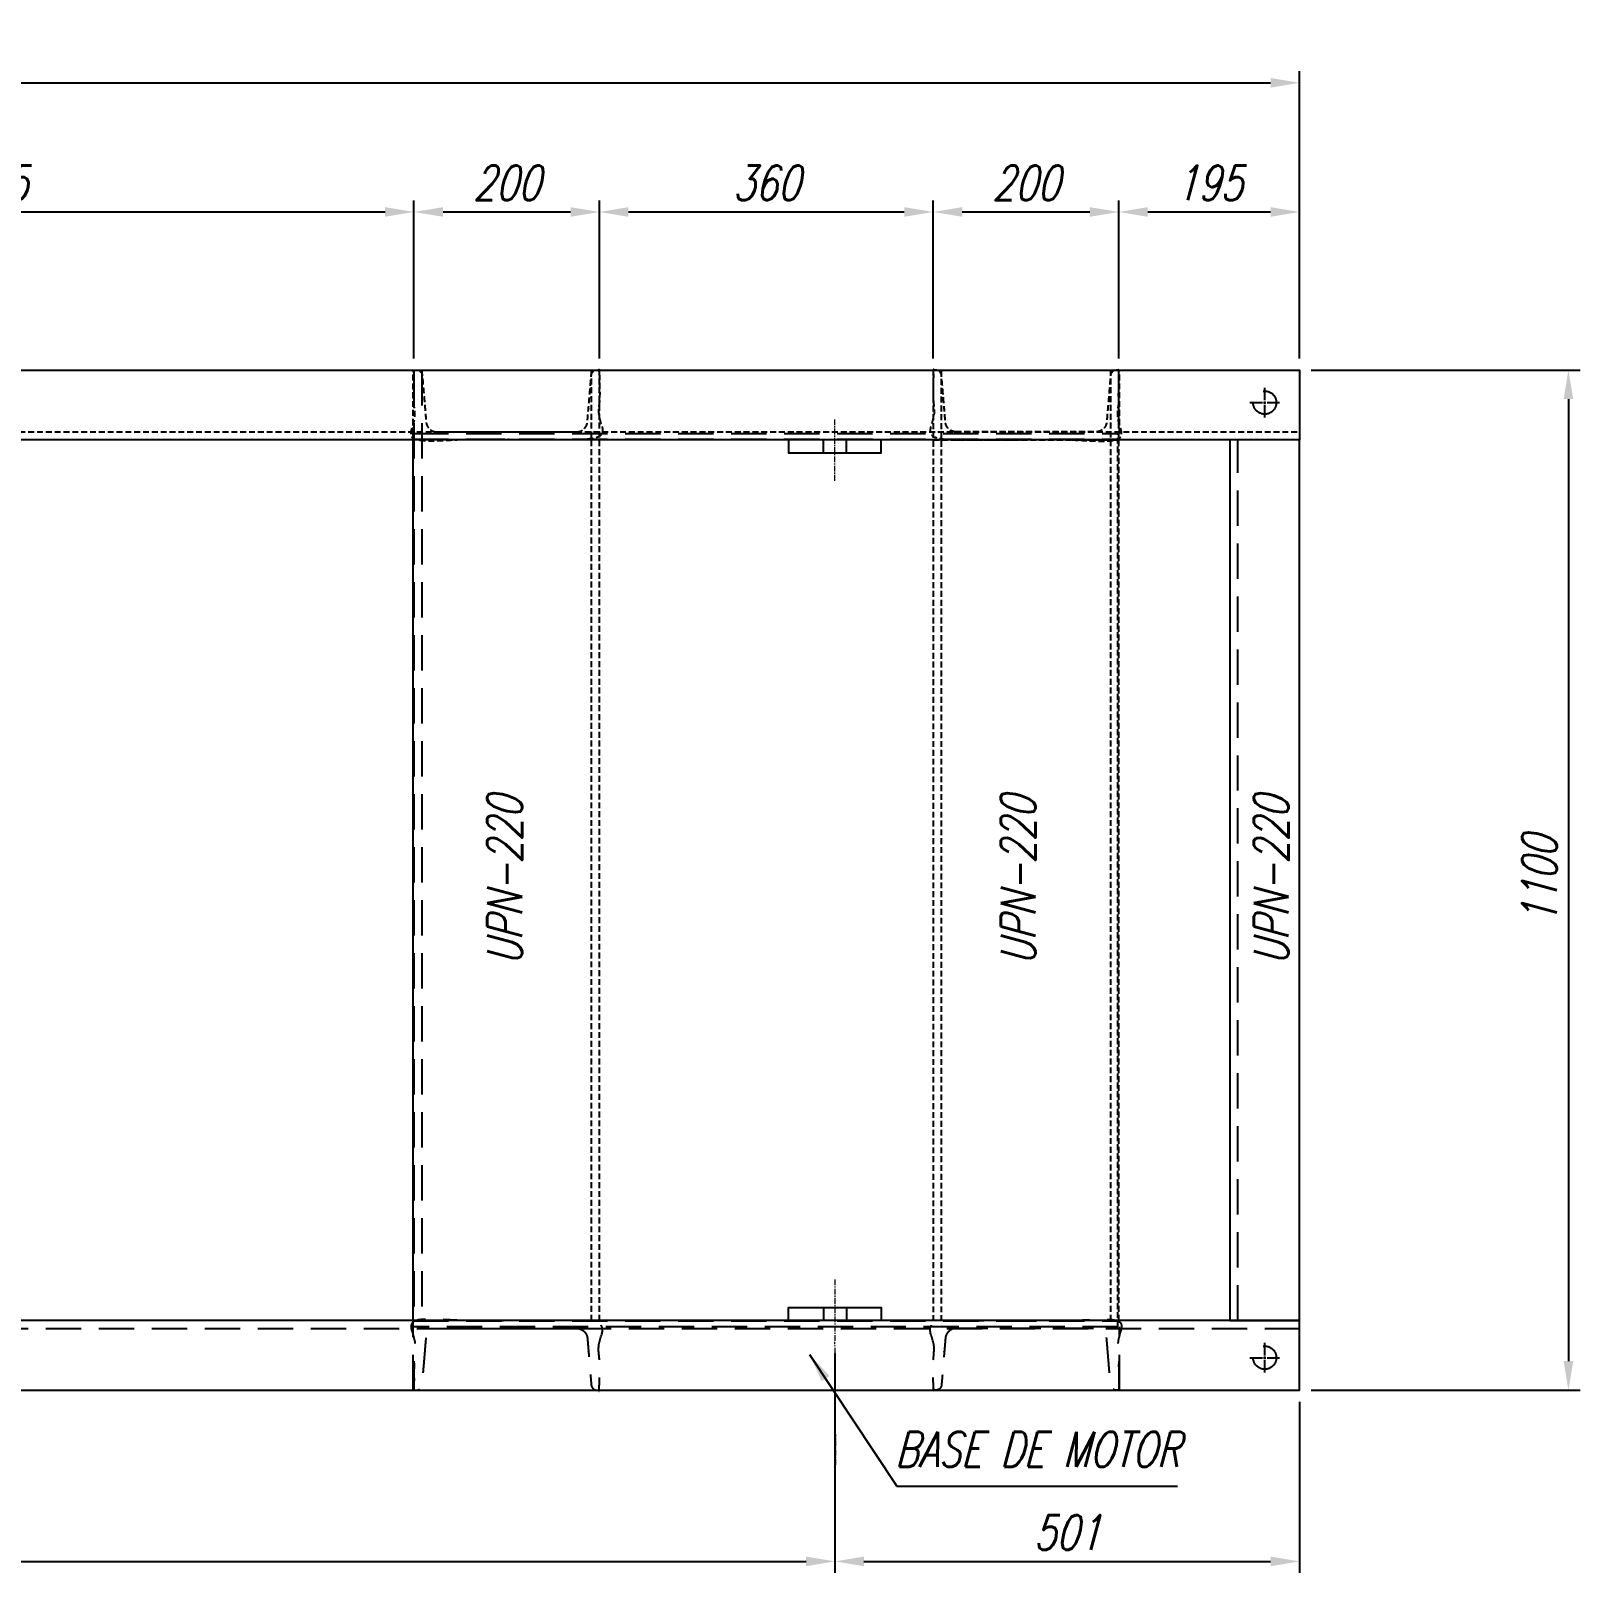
# Model space of a CAD drawing. Header units: millimetres. Extents: x -2122 to 22797, y 3569 to 89276.
# Drawn here: x 699 to 2370, y 72069 to 73732 of the extents above; entities that cross this region are included whole.
import ezdxf

# ---------------------------------------------------------------- set-up
doc = ezdxf.new("R2010")
doc.units = ezdxf.units.MM
doc.header["$LTSCALE"] = 20
doc.linetypes.add('CENTER', pattern=[2, 1.25, -0.25, 0.25, -0.25])
doc.linetypes.add('HIDDEN', pattern=[9.525, 6.35, -3.175])
for name, color, linetype in [('IA-DIM', 7, 'Continuous'), ('IA-EJES', 4, 'CENTER'), ('IA-ESTRUCTURAS', 2, 'Continuous'), ('IA-SEGM', 1, 'HIDDEN'), ('IA-TEXT', 2, 'Continuous')]:
    doc.layers.add(name, color=color, linetype=linetype)
doc.styles.add('ING-AMB', font='romans.shx', dxfattribs={"width": 0.75, "oblique": 15})
doc.dimstyles.new('ING-AMB 12.5', dxfattribs={"dimscale": 12.5, "dimtxt": 3, "dimasz": 2.5, "dimexe": 1, "dimexo": 1, "dimgap": 1, "dimtad": 1, "dimdec": 0, "dimzin": 0, "dimdsep": 46, "dimtxsty": 'ING-AMB', "dimcen": 0.1, "dimclrd": 7, "dimclre": 7, "dimclrt": 2, "dimadec": 0, "dimazin": 0, "dimtfac": 1, "dimtdec": 0, "dimtmove": 0, "dimatfit": 3, "dimfxl": 1, "dimtolj": 1, "dimtzin": 0, "dimarcsym": 0})

# ---------------------------------------------------------------- blocks, each defined once
blk = doc.blocks.new('*D62')
at = {"layer": 'Defpoints', "color": 0, "ltscale": 0.25, "transparency": 16777216}
for p in [(2067.1, 73676.3), (-827.9, 73366.4), (2067.1, 73366.4)]:
    blk.add_point(p, dxfattribs=at)
at = {"layer": 'IA-DIM', "color": 7, "lineweight": -2, "ltscale": 0.25, "transparency": 16777216}
for p, q in [((-827.9, 73378.9), (-827.9, 73688.8)), ((2067.1, 73378.9), (2067.1, 73688.8)), ((-796.6, 73676.3), (2035.9, 73676.3))]:
    blk.add_line(p, q, dxfattribs=at)
at = {"layer": 'IA-DIM', "color": 7, "ltscale": 0.25, "transparency": 16777216}
for points in [[(-796.6, 73681.5), (-796.6, 73671.1), (-827.9, 73676.3)], [(2035.9, 73681.5), (2035.9, 73671.1), (2067.1, 73676.3)]]:
    blk.add_solid(points, dxfattribs=at)
at = {"layer": 'IA-DIM', "color": 2, "ltscale": 0.25, "transparency": 16777216, "insert": (619.6, 73707.6), "char_height": 37.5, "attachment_point": 5, "style": 'ING-AMB'}
blk.add_mtext('\\A1;2895', dxfattribs=at)
blk = doc.blocks.new('*D63')
at = {"layer": 'Defpoints', "color": 0, "ltscale": 0.25, "transparency": 16777216}
for p in [(2067.1, 73366.4), (2067.1, 72266.4), (2357.1, 72266.4)]:
    blk.add_point(p, dxfattribs=at)
at = {"layer": 'IA-DIM', "color": 7, "lineweight": -2, "ltscale": 0.25, "transparency": 16777216}
for p, q in [((2079.6, 73366.4), (2369.6, 73366.4)), ((2357.1, 73335.2), (2357.1, 72297.7)), ((2079.6, 72266.4), (2369.6, 72266.4))]:
    blk.add_line(p, q, dxfattribs=at)
at = {"layer": 'IA-DIM', "color": 7, "ltscale": 0.25, "transparency": 16777216}
for points in [[(2351.9, 73335.2), (2362.3, 73335.2), (2357.1, 73366.4)], [(2351.9, 72297.7), (2362.3, 72297.7), (2357.1, 72266.4)]]:
    blk.add_solid(points, dxfattribs=at)
at = {"layer": 'IA-DIM', "color": 2, "ltscale": 0.25, "transparency": 16777216, "insert": (2325.8, 72816.4), "char_height": 37.5, "attachment_point": 5, "rotation": 90, "style": 'ING-AMB'}
blk.add_mtext('\\A1;1100', dxfattribs=at)
blk = doc.blocks.new('*D80')
at = {"layer": 'Defpoints', "color": 0, "ltscale": 0.25, "transparency": 16777216}
for p in [(-327.9, 72318.4), (1566.1, 72318.4), (1566.1, 72081.7)]:
    blk.add_point(p, dxfattribs=at)
at = {"layer": 'IA-DIM', "color": 7, "lineweight": -2, "ltscale": 0.25, "transparency": 16777216}
for p, q in [((-327.9, 72305.9), (-327.9, 72069.2)), ((1566.1, 72305.9), (1566.1, 72069.2)), ((-296.6, 72081.7), (1534.9, 72081.7))]:
    blk.add_line(p, q, dxfattribs=at)
at = {"layer": 'IA-DIM', "color": 7, "ltscale": 0.25, "transparency": 16777216}
for points in [[(-296.6, 72086.9), (-296.6, 72076.5), (-327.9, 72081.7)], [(1534.9, 72086.9), (1534.9, 72076.5), (1566.1, 72081.7)]]:
    blk.add_solid(points, dxfattribs=at)
at = {"layer": 'IA-DIM', "color": 2, "ltscale": 0.25, "transparency": 16777216, "insert": (619.1, 72112.9), "char_height": 37.5, "attachment_point": 5, "style": 'ING-AMB'}
blk.add_mtext('\\A1;1894', dxfattribs=at)
blk = doc.blocks.new('*D81')
at = {"layer": 'Defpoints', "color": 0, "ltscale": 0.25, "transparency": 16777216}
for p in [(1566.1, 72318.4), (2067.1, 72266.4), (2067.1, 72081.7)]:
    blk.add_point(p, dxfattribs=at)
at = {"layer": 'IA-DIM', "color": 7, "lineweight": -2, "ltscale": 0.25, "transparency": 16777216}
for p, q in [((1566.1, 72305.9), (1566.1, 72069.2)), ((2067.1, 72253.9), (2067.1, 72069.2)), ((1597.4, 72081.7), (2035.9, 72081.7))]:
    blk.add_line(p, q, dxfattribs=at)
at = {"layer": 'IA-DIM', "color": 7, "ltscale": 0.25, "transparency": 16777216}
for points in [[(1597.4, 72086.9), (1597.4, 72076.5), (1566.1, 72081.7)], [(2035.9, 72086.9), (2035.9, 72076.5), (2067.1, 72081.7)]]:
    blk.add_solid(points, dxfattribs=at)
at = {"layer": 'IA-DIM', "color": 2, "ltscale": 0.25, "transparency": 16777216, "insert": (1816.6, 72112.9), "char_height": 37.5, "attachment_point": 5, "style": 'ING-AMB'}
blk.add_mtext('\\A1;501', dxfattribs=at)
blk = doc.blocks.new('*D102')
at = {"layer": 'Defpoints', "color": 0, "ltscale": 0.25, "transparency": 16777216}
for p in [(1112.1, 73537), (1112.1, 73366.4), (207, 73291.4)]:
    blk.add_point(p, dxfattribs=at)
at = {"layer": 'IA-DIM', "color": 7, "lineweight": -2, "ltscale": 0.25, "transparency": 16777216}
for p, q in [((207, 73303.9), (207, 73549.5)), ((1112.1, 73378.9), (1112.1, 73549.5)), ((238.2, 73537), (1080.9, 73537))]:
    blk.add_line(p, q, dxfattribs=at)
at = {"layer": 'IA-DIM', "color": 7, "ltscale": 0.25, "transparency": 16777216}
for points in [[(238.2, 73542.2), (238.2, 73531.8), (207, 73537)], [(1080.9, 73542.2), (1080.9, 73531.8), (1112.1, 73537)]]:
    blk.add_solid(points, dxfattribs=at)
at = {"layer": 'IA-DIM', "color": 2, "ltscale": 0.25, "transparency": 16777216, "insert": (659.6, 73568.3), "char_height": 37.5, "attachment_point": 5, "style": 'ING-AMB'}
blk.add_mtext('\\A1;905', dxfattribs=at)
blk = doc.blocks.new('*D103')
at = {"layer": 'Defpoints', "color": 0, "ltscale": 0.25, "transparency": 16777216}
for p in [(1312.1, 73537), (1112.1, 73366.4), (1312.1, 73366.4)]:
    blk.add_point(p, dxfattribs=at)
at = {"layer": 'IA-DIM', "color": 7, "lineweight": -2, "ltscale": 0.25, "transparency": 16777216}
for p, q in [((1112.1, 73378.9), (1112.1, 73549.5)), ((1312.1, 73378.9), (1312.1, 73549.5)), ((1143.4, 73537), (1280.9, 73537))]:
    blk.add_line(p, q, dxfattribs=at)
at = {"layer": 'IA-DIM', "color": 7, "ltscale": 0.25, "transparency": 16777216}
for points in [[(1143.4, 73542.2), (1143.4, 73531.8), (1112.1, 73537)], [(1280.9, 73542.2), (1280.9, 73531.8), (1312.1, 73537)]]:
    blk.add_solid(points, dxfattribs=at)
at = {"layer": 'IA-DIM', "color": 2, "ltscale": 0.25, "transparency": 16777216, "insert": (1212.1, 73568.3), "char_height": 37.5, "attachment_point": 5, "style": 'ING-AMB'}
blk.add_mtext('\\A1;200', dxfattribs=at)
blk = doc.blocks.new('*D104')
at = {"layer": 'Defpoints', "color": 0, "ltscale": 0.25, "transparency": 16777216}
for p in [(1672.1, 73537), (1312.1, 73366.4), (1672.1, 73366.4)]:
    blk.add_point(p, dxfattribs=at)
at = {"layer": 'IA-DIM', "color": 7, "lineweight": -2, "ltscale": 0.25, "transparency": 16777216}
for p, q in [((1312.1, 73378.9), (1312.1, 73549.5)), ((1672.1, 73378.9), (1672.1, 73549.5)), ((1343.4, 73537), (1640.9, 73537))]:
    blk.add_line(p, q, dxfattribs=at)
at = {"layer": 'IA-DIM', "color": 7, "ltscale": 0.25, "transparency": 16777216}
for points in [[(1343.4, 73542.2), (1343.4, 73531.8), (1312.1, 73537)], [(1640.9, 73542.2), (1640.9, 73531.8), (1672.1, 73537)]]:
    blk.add_solid(points, dxfattribs=at)
at = {"layer": 'IA-DIM', "color": 2, "ltscale": 0.25, "transparency": 16777216, "insert": (1492.1, 73568.3), "char_height": 37.5, "attachment_point": 5, "style": 'ING-AMB'}
blk.add_mtext('\\A1;360', dxfattribs=at)
blk = doc.blocks.new('*D105')
at = {"layer": 'Defpoints', "color": 0, "ltscale": 0.25, "transparency": 16777216}
for p in [(1872.1, 73537), (1672.1, 73366.4), (1872.1, 73366.4)]:
    blk.add_point(p, dxfattribs=at)
at = {"layer": 'IA-DIM', "color": 7, "lineweight": -2, "ltscale": 0.25, "transparency": 16777216}
for p, q in [((1672.1, 73378.9), (1672.1, 73549.5)), ((1872.1, 73378.9), (1872.1, 73549.5)), ((1703.4, 73537), (1840.9, 73537))]:
    blk.add_line(p, q, dxfattribs=at)
at = {"layer": 'IA-DIM', "color": 7, "ltscale": 0.25, "transparency": 16777216}
for points in [[(1703.4, 73542.2), (1703.4, 73531.8), (1672.1, 73537)], [(1840.9, 73542.2), (1840.9, 73531.8), (1872.1, 73537)]]:
    blk.add_solid(points, dxfattribs=at)
at = {"layer": 'IA-DIM', "color": 2, "ltscale": 0.25, "transparency": 16777216, "insert": (1772.1, 73568.3), "char_height": 37.5, "attachment_point": 5, "style": 'ING-AMB'}
blk.add_mtext('\\A1;200', dxfattribs=at)
blk = doc.blocks.new('*D106')
at = {"layer": 'Defpoints', "color": 0, "ltscale": 0.25, "transparency": 16777216}
for p in [(2067.1, 73537), (1872.1, 73366.4), (2067.1, 73366.4)]:
    blk.add_point(p, dxfattribs=at)
at = {"layer": 'IA-DIM', "color": 7, "lineweight": -2, "ltscale": 0.25, "transparency": 16777216}
for p, q in [((1872.1, 73378.9), (1872.1, 73549.5)), ((2067.1, 73378.9), (2067.1, 73549.5)), ((1903.4, 73537), (2035.9, 73537))]:
    blk.add_line(p, q, dxfattribs=at)
at = {"layer": 'IA-DIM', "color": 7, "ltscale": 0.25, "transparency": 16777216}
for points in [[(1903.4, 73542.2), (1903.4, 73531.8), (1872.1, 73537)], [(2035.9, 73542.2), (2035.9, 73531.8), (2067.1, 73537)]]:
    blk.add_solid(points, dxfattribs=at)
at = {"layer": 'IA-DIM', "color": 2, "ltscale": 0.25, "transparency": 16777216, "insert": (1969.6, 73568.3), "char_height": 37.5, "attachment_point": 5, "style": 'ING-AMB'}
blk.add_mtext('\\A1;195', dxfattribs=at)
blk = doc.blocks.new('*U124')
at = {"layer": 'IA-SEGM', "color": 0, "ltscale": 0.3, "transparency": 16777216}
for p, q in [((-16, 0), (-2.5, 0)), ((0, 2.5), (0, 16)), ((2.5, 0), (16, 0)), ((0, -16), (0, -2.5))]:
    blk.add_line(p, q, dxfattribs=at)
at = {"layer": 'IA-SEGM', "color": 0, "linetype": 'Continuous', "ltscale": 0.3, "transparency": 16777216}
for p, q in [((-1.25, 0), (1.25, 0)), ((0, -1.25), (0, 1.25))]:
    blk.add_line(p, q, dxfattribs=at)
blk = doc.blocks.new('*U125')
at = {"layer": 'IA-SEGM', "color": 0, "ltscale": 0.3, "transparency": 16777216}
for p, q in [((-16, 0), (-2.5, 0)), ((0, 2.5), (0, 16)), ((2.5, 0), (16, 0)), ((0, -16), (0, -2.5))]:
    blk.add_line(p, q, dxfattribs=at)
at = {"layer": 'IA-SEGM', "color": 0, "linetype": 'Continuous', "ltscale": 0.3, "transparency": 16777216}
for p, q in [((-1.25, 0), (1.25, 0)), ((0, -1.25), (0, 1.25))]:
    blk.add_line(p, q, dxfattribs=at)

msp = doc.modelspace()

# ---------------------------------------------------------------- linework, layer by layer
at = {"layer": 'IA-EJES', "lineweight": 15, "ltscale": 0.25}
for p, q in [((1566.1, 73247.1), (1566.1, 73314.5)), ((1566.1, 73247.1), (1566.1, 73314.5)), ((1566.1, 72385.8), (1566.1, 72318.4)), ((1567.1, 72185.8), (1566.1, 72318.4))]:
    msp.add_line(p, q, dxfattribs=at)
at = {"layer": 'IA-ESTRUCTURAS'}
msp.add_line((1111.3, 72334.7), (1111.3, 73298.2), dxfattribs=at)
for points in [[(-827.9, 73291.4), (-827.9, 73366.4), (2067.1, 73366.4), (2067.1, 73291.4), (-827.9, 73291.4), (-752.9, 73291.4)], [(1992.1, 72341.4), (2067.1, 72341.4), (2067.1, 73291.4), (1992.1, 73291.4), (1992.1, 72341.4), (1992.1, 72341.4)], [(-827.9, 72341.4), (-827.9, 72266.4), (2067.1, 72266.4), (2067.1, 72341.4), (-827.9, 72341.4), (-752.9, 72341.4)]]:
    msp.add_lwpolyline(points, dxfattribs=at)
at = {"layer": 'IA-ESTRUCTURAS', "color": 2, "elevation": 0}
for points in [[(1616.1, 73291.4), (1516.1, 73291.4), (1516.1, 73277.4), (1616.1, 73277.4)], [(1616.1, 73291.4), (1516.1, 73291.4), (1516.1, 73277.4), (1616.1, 73277.4)], [(1616.1, 72341.4), (1516.1, 72341.4), (1516.1, 72355.4), (1616.1, 72355.4)], [(1616.1, 72341.4), (1516.1, 72341.4), (1516.1, 72355.4), (1616.1, 72355.4)]]:
    msp.add_lwpolyline(points, close=True, dxfattribs=at)
at = {"layer": 'IA-SEGM', "ltscale": 0.05}
for p, q in [((1111.3, 73298.2), (1111.3, 73366.4)), ((1873, 73298.2), (1873, 73366.4)), ((-827.9, 73299.9), (2067.1, 73299.9)), ((1871.3, 72334.7), (1871.3, 73298.2))]:
    msp.add_line(p, q, dxfattribs=at)
at = {"layer": 'IA-SEGM', "ltscale": 0.3}
for p, q in [((1111.3, 73366.4), (1871.3, 73366.4)), ((1111.3, 73298.2), (1871.3, 73298.2)), ((1111.3, 73291.8), (1871.3, 73291.8)), ((1553.6, 73277.4, 0), (1553.6, 73291.4, 0)), ((1553.6, 73277.4, 0), (1553.6, 73291.4, 0)), ((1578.6, 73277.4, 0), (1578.6, 73291.4, 0)), ((1578.6, 73277.4, 0), (1578.6, 73291.4, 0)), ((2000.6, 72341.4), (2000.6, 73291.4)), ((1553.6, 72355.4, 0), (1553.6, 72341.4, 0)), ((1553.6, 72355.4, 0), (1553.6, 72341.4, 0)), ((1578.6, 72355.4, 0), (1578.6, 72341.4, 0)), ((1578.6, 72355.4, 0), (1578.6, 72341.4, 0)), ((1111.3, 72341), (1871.3, 72341)), ((-827.9, 72332.9), (2067.1, 72332.9)), ((1871.3, 72334.7), (1111.3, 72334.7)), ((1111.3, 72266.4), (1111.3, 72334.7)), ((1873, 72266.4), (1873, 72334.7)), ((1111.3, 72266.4), (1871.3, 72266.4))]:
    msp.add_line(p, q, dxfattribs=at)
at = {"layer": 'IA-SEGM', "ltscale": 0.3, "extrusion": (2.44929e-16, 1, -1.83697e-16)}
for p, q in [((1112.1, 73366.4), (1112.1, 72341.4)), ((1120.6, 73366.4), (1120.6, 72341.4))]:
    msp.add_line(p, q, dxfattribs=at)
at = {"layer": 'IA-SEGM', "ltscale": 0.05, "extrusion": (2.44929e-16, 1, -1.83697e-16)}
for p, q in [((1303.6, 72341.4), (1303.6, 73366.4)), ((1312.1, 72341.4), (1312.1, 73366.4)), ((1672.1, 73366.4), (1672.1, 72341.4)), ((1680.6, 73366.4), (1680.6, 72341.4)), ((1863.6, 72341.4), (1863.6, 73366.4)), ((1872.1, 72341.4), (1872.1, 73366.4))]:
    msp.add_line(p, q, dxfattribs=at)
at = {"layer": 'IA-SEGM', "ltscale": 0.05, "extrusion": (2.44929e-16, -1, -1.83697e-16)}
msp.add_line((1312.1, 73291.4), (1112.1, 73291.4), dxfattribs=at)
at = {"layer": 'IA-SEGM', "ltscale": 0.05, "extrusion": (-2.44929e-16, -1, -1.83697e-16)}
msp.add_line((1672.1, 73291.4), (1872.1, 73291.4), dxfattribs=at)
at = {"layer": 'IA-SEGM', "ltscale": 0.3}
for centre in [(2029.6, 73331.4), (2029.6, 72301.4)]:
    msp.add_circle(centre, 12.5, dxfattribs=at)
at = {"layer": 'IA-SEGM', "ltscale": 0.05}
for points in [[(1287.6, 73299.9), (1212.1, 73299.9), (1136.6, 73299.9), (1126.1, 73299.9), (1125.2, 73310.5), (1123.1, 73335.7), (1121, 73360.9), (1120.5, 73366.4), (1115, 73366.4), (1113.6, 73366.4), (1112.1, 73366.4), (1112.1, 73328.9), (1112.1, 73291.4), (1212.1, 73291.4), (1312.1, 73291.4), (1312.1, 73328.9), (1312.1, 73366.4), (1310.7, 73366.4), (1309.3, 73366.4), (1303.8, 73366.4), (1303.3, 73360.9), (1301.2, 73335.7), (1299.1, 73310.5), (1298.2, 73299.9), (1287.6, 73299.9)], [(1696.6, 73299.9), (1772.1, 73299.9), (1847.6, 73299.9), (1858.2, 73299.9), (1859.1, 73310.5), (1861.2, 73335.7), (1863.3, 73360.9), (1863.8, 73366.4), (1869.3, 73366.4), (1870.7, 73366.4), (1872.1, 73366.4), (1872.1, 73328.9), (1872.1, 73291.4), (1772.1, 73291.4), (1672.1, 73291.4), (1672.1, 73328.9), (1672.1, 73366.4), (1673.6, 73366.4), (1675, 73366.4), (1680.5, 73366.4), (1681, 73360.9), (1683.1, 73335.7), (1685.2, 73310.5), (1686.1, 73299.9), (1696.6, 73299.9)]]:
    msp.add_rational_spline(points, [1, 1, 1, 0.73591517227, 1, 1, 1, 0.73618993247, 1, 1, 1, 1, 1, 1, 1, 1, 1, 1, 1, 0.736189932283, 1, 1, 1, 0.73591517227, 1], degree=2, knots=[0, 0, 0, 1, 1, 2.487558, 2.487558, 3.487558, 3.487558, 4.974304, 4.974304, 5.974304, 5.974304, 6.974304, 6.974304, 7.974304, 7.974304, 8.974304, 8.974304, 9.974304, 9.974304, 11.46105, 11.46105, 12.46105, 12.46105, 13.948608, 13.948608, 13.948608], dxfattribs=at)
at = {"layer": 'IA-SEGM', "ltscale": 0.3}
for points in [[(1287.6, 72332.9), (1212.1, 72332.9), (1136.6, 72332.9), (1126.1, 72332.9), (1125.2, 72322.4), (1123.1, 72297.2), (1121, 72271.9), (1120.5, 72266.4), (1115, 72266.4), (1113.6, 72266.4), (1112.1, 72266.4), (1112.1, 72303.9), (1112.1, 72341.4), (1212.1, 72341.4), (1312.1, 72341.4), (1312.1, 72303.9), (1312.1, 72266.4), (1310.7, 72266.4), (1309.3, 72266.4), (1303.8, 72266.4), (1303.3, 72271.9), (1301.2, 72297.2), (1299.1, 72322.4), (1298.2, 72332.9), (1287.6, 72332.9)], [(1696.6, 72332.9), (1772.1, 72332.9), (1847.6, 72332.9), (1858.2, 72332.9), (1859.1, 72322.4), (1861.2, 72297.2), (1863.3, 72271.9), (1863.8, 72266.4), (1869.3, 72266.4), (1870.7, 72266.4), (1872.1, 72266.4), (1872.1, 72303.9), (1872.1, 72341.4), (1772.1, 72341.4), (1672.1, 72341.4), (1672.1, 72303.9), (1672.1, 72266.4), (1673.6, 72266.4), (1675, 72266.4), (1680.5, 72266.4), (1681, 72271.9), (1683.1, 72297.2), (1685.2, 72322.4), (1686.1, 72332.9), (1696.6, 72332.9)]]:
    msp.add_rational_spline(points, [1, 1, 1, 0.73591517227, 1, 1, 1, 0.73618993247, 1, 1, 1, 1, 1, 1, 1, 1, 1, 1, 1, 0.736189932283, 1, 1, 1, 0.73591517227, 1], degree=2, knots=[0, 0, 0, 1, 1, 2.487558, 2.487558, 3.487558, 3.487558, 4.974304, 4.974304, 5.974304, 5.974304, 6.974304, 6.974304, 7.974304, 7.974304, 8.974304, 8.974304, 9.974304, 9.974304, 11.46105, 11.46105, 12.46105, 12.46105, 13.948608, 13.948608, 13.948608], dxfattribs=at)

# ---------------------------------------------------------------- block references
for name, p in [('*U124', (2029.6, 73331.4)), ('*U125', (2029.6, 72301.4))]:
    msp.add_blockref(name, p, dxfattribs=at)

# ---------------------------------------------------------------- texts
at = {"layer": 'IA-DIM', "color": 2, "insert": (1630.9, 72202.5, 40.1), "char_height": 37.5, "width": 960.331, "attachment_point": 4, "style": 'ING-AMB'}
msp.add_mtext('\\A1;BASE DE MOTOR ', dxfattribs=at)
at = {"layer": 'IA-TEXT', "color": 2, "char_height": 37.5, "attachment_point": 7, "rotation": 90, "style": 'ING-AMB'}
for insert in [(1228.6, 72724.9), (1782.3, 72724.9), (2055.3, 72724.9)]:
    msp.add_mtext('UPN-220', dxfattribs=dict(at, insert=insert))

# ---------------------------------------------------------------- dimensions: what is measured, and where the dimension line sits
at = {"layer": 'IA-DIM', "ltscale": 0.25}
for base, p1, p2, picture, middle in [((2067.1, 73676.3), (-827.9, 73366.4), (2067.1, 73366.4), '*D62', (619.6, 73707.6)), ((1112.1, 73537), (207, 73291.4), (1112.1, 73366.4), '*D102', (659.6, 73568.3)), ((1312.1, 73537), (1112.1, 73366.4), (1312.1, 73366.4), '*D103', (1212.1, 73568.3)), ((1672.1, 73537), (1312.1, 73366.4), (1672.1, 73366.4), '*D104', (1492.1, 73568.3)), ((1872.1, 73537), (1672.1, 73366.4), (1872.1, 73366.4), '*D105', (1772.1, 73568.3)), ((2067.1, 73537), (1872.1, 73366.4), (2067.1, 73366.4), '*D106', (1969.6, 73568.3)), ((1566.1, 72081.7), (-327.9, 72318.4), (1566.1, 72318.4), '*D80', (619.1, 72112.9)), ((2067.1, 72081.7), (1566.1, 72318.4), (2067.1, 72266.4), '*D81', (1816.6, 72112.9))]:
    dim = msp.add_linear_dim(base=base, p1=p1, p2=p2, dimstyle='ING-AMB 12.5', dxfattribs=at)
    dim.commit()
    dim.dimension.update_dxf_attribs({"geometry": picture, "text_midpoint": middle})
dim = msp.add_linear_dim(base=(2357.1, 72266.4), p1=(2067.1, 73366.4), p2=(2067.1, 72266.4), angle=90, dimstyle='ING-AMB 12.5', dxfattribs=at)
dim.commit()
dim.dimension.update_dxf_attribs({"geometry": '*D63', "text_midpoint": (2325.8, 72816.4)})

# ---------------------------------------------------------------- leaders
at = {"layer": 'IA-TEXT', "ltscale": 0.25}
msp.add_leader([(1538.8, 72304.9, 40.1), (1632.7, 72162.7, 40.1), (1935.6, 72162.7, 40.1)], dimstyle='ING-AMB 12.5', dxfattribs=at)

doc.saveas('drawing.dxf')
